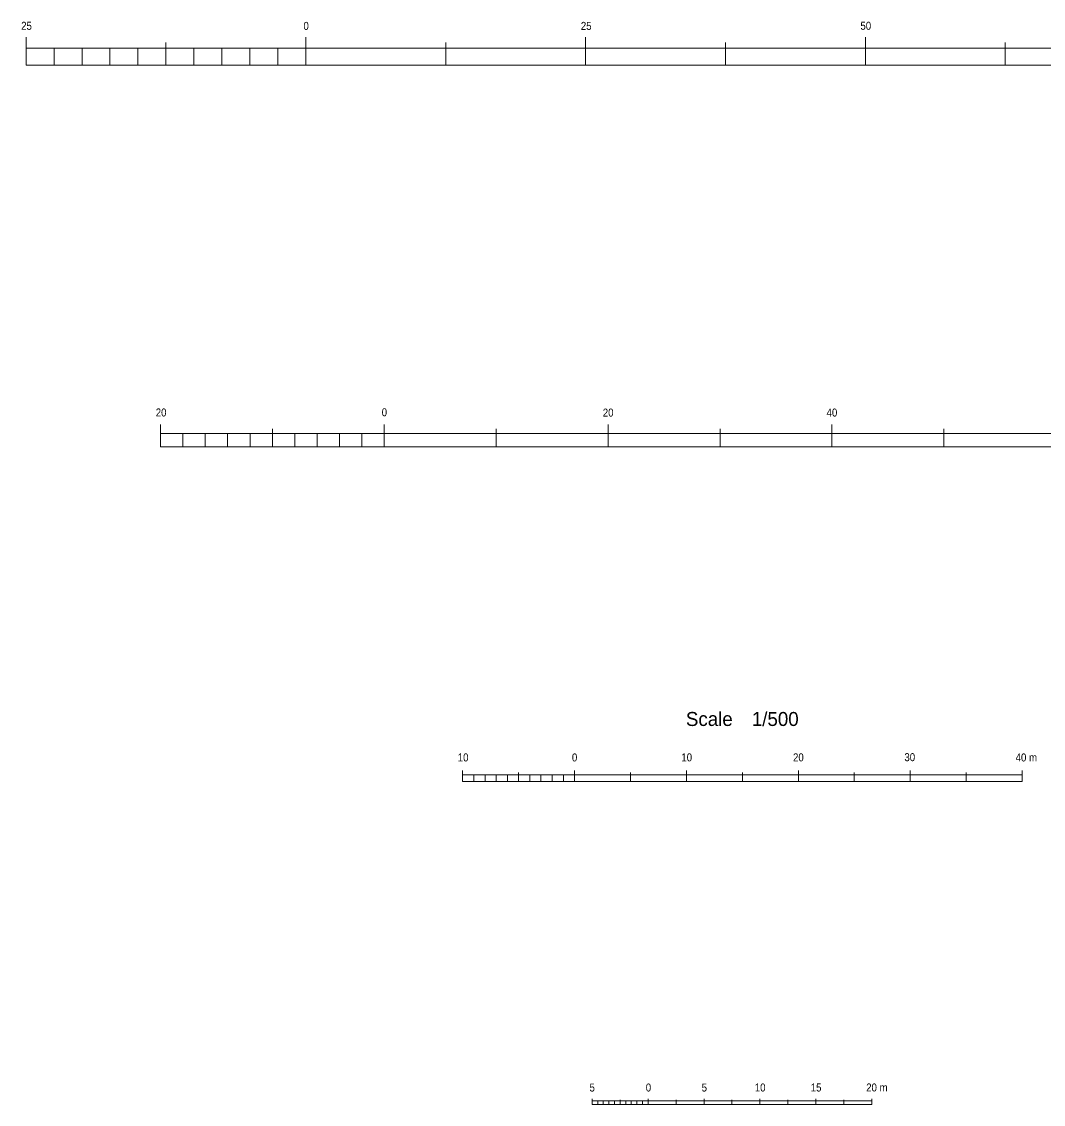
# Model space of a CAD drawing. Units: millimetres, scale not verified. Extents: x 68944 to 324809, y 28258 to 244044.
# Drawn here: x 127971 to 219273, y 28258 to 124992 of the extents above; entities that cross this region are included whole.
import ezdxf
from ezdxf.enums import TextEntityAlignment as Align

# ---------------------------------------------------------------- set-up
doc = ezdxf.new("R2010")
doc.units = ezdxf.units.MM
doc.header["$LTSCALE"] = 500
doc.layers.add('0平面図-0通り芯', color=4, linetype='Continuous', lineweight=13)
doc.styles.add('MS-ゴシック-5.0-1.0', font='')
doc.styles.get('MS-ゴシック-5.0-1.0').set_extended_font_data('MS-ゴシック-5.0-1.0')

msp = doc.modelspace()

# ---------------------------------------------------------------- linework, layer by layer
at = {"layer": '0平面図-0通り芯'}
for p, q in [((128365, 121110.4), (128365, 123610.4)), ((128365, 121110.4), (128365, 123610.4)), ((140865, 121110.4), (140865, 123128.2)), ((153365, 121110.4), (153365, 123610.4)), ((165865, 121110.4), (165865, 123128.2)), ((178365.1, 121110.4), (178365.1, 123610.4)), ((190865.1, 121110.4), (190865.1, 123128.2)), ((203365.1, 121110.4), (203365.1, 123610.4)), ((203365.1, 121110.4), (203365.1, 123610.4)), ((215865, 121110.4), (215865, 123128.2)), ((128365, 122610.4), (253365, 122610.4)), ((130865, 121110.4), (130865, 122610.4)), ((133365, 121110.4), (133365, 122610.4)), ((135865, 121110.4), (135865, 122610.4)), ((138365, 121110.4), (138365, 122610.4)), ((143365, 121110.4), (143365, 122610.4)), ((145865, 121110.4), (145865, 122610.4)), ((148365, 121110.4), (148365, 122610.4)), ((150865, 121110.4), (150865, 122610.4)), ((140379.5, 87008.1), (140379.5, 89008.1)), ((140379.5, 87008.1), (140379.5, 89008.1)), ((160379.5, 87008.1), (160379.5, 89008.1)), ((180379.6, 87008.1), (180379.6, 89008.1)), ((200379.6, 87008.1), (200379.6, 89008.1)), ((200379.6, 87008.1), (200379.6, 89008.1)), ((140379.5, 88208.1), (240379.5, 88208.1)), ((142379.5, 87008.1), (142379.5, 88208.1)), ((144379.5, 87008.1), (144379.5, 88208.1)), ((146379.5, 87008.1), (146379.5, 88208.1)), ((148379.5, 87008.1), (148379.5, 88208.1)), ((150379.5, 87008.1), (150379.5, 88622.3)), ((152379.5, 87008.1), (152379.5, 88208.1)), ((154379.5, 87008.1), (154379.5, 88208.1)), ((156379.5, 87008.1), (156379.5, 88208.1)), ((158379.6, 87008.1), (158379.6, 88208.1)), ((170379.5, 87008.1), (170379.5, 88622.3)), ((190379.6, 87008.1), (190379.6, 88622.3)), ((210379.6, 87008.1), (210379.6, 88622.3)), ((167379.5, 57096), (167379.5, 58096)), ((167379.5, 57096), (167379.5, 58096)), ((177379.5, 57096), (177379.5, 58096)), ((187379.6, 57096), (187379.6, 58096)), ((197379.6, 57096), (197379.6, 58096)), ((197379.6, 57096), (197379.6, 58096)), ((207379.6, 57096), (207379.6, 58096)), ((217379.5, 57096), (217379.5, 58096)), ((167379.5, 57696), (217379.5, 57696)), ((168379.5, 57096), (168379.5, 57696)), ((169379.5, 57096), (169379.5, 57696)), ((170379.5, 57096), (170379.5, 57696)), ((171379.6, 57096), (171379.6, 57696)), ((172379.5, 57096), (172379.5, 57903.1)), ((173379.5, 57096), (173379.5, 57696)), ((174379.5, 57096), (174379.5, 57696)), ((175379.5, 57096), (175379.5, 57696)), ((176379.6, 57096), (176379.6, 57696)), ((182379.5, 57096), (182379.5, 57903.1)), ((192379.6, 57096), (192379.6, 57903.1)), ((202379.6, 57096), (202379.6, 57903.1)), ((212379.6, 57096), (212379.6, 57903.1)), ((178948.1, 28257.5), (178948.1, 28757.5)), ((178948.1, 28257.5), (178948.1, 28757.5)), ((178948.1, 28557.5), (203948.1, 28557.5)), ((179448.1, 28257.5), (179448.1, 28557.5)), ((179948.1, 28257.5), (179948.1, 28557.5)), ((180448.1, 28257.5), (180448.1, 28557.5)), ((180948.2, 28257.5), (180948.2, 28557.5)), ((181448.1, 28257.5), (181448.1, 28661.1)), ((181948.1, 28257.5), (181948.1, 28557.5)), ((182448.2, 28257.5), (182448.2, 28557.5)), ((182948.1, 28257.5), (182948.1, 28557.5)), ((183448.2, 28257.5), (183448.2, 28557.5)), ((183948.1, 28257.5), (183948.1, 28757.5)), ((186448.1, 28257.5), (186448.1, 28661.1)), ((188948.2, 28257.5), (188948.2, 28757.5)), ((191448.2, 28257.5), (191448.2, 28661.1)), ((193948.2, 28257.5), (193948.2, 28757.5)), ((193948.2, 28257.5), (193948.2, 28757.5)), ((196448.2, 28257.5), (196448.2, 28661.1)), ((198948.2, 28257.5), (198948.2, 28757.5)), ((201448.1, 28257.5), (201448.1, 28661.1)), ((203948.1, 28257.5), (203948.1, 28757.5))]:
    msp.add_line(p, q, dxfattribs=at)
at = {"layer": '0平面図-0通り芯', "color": 5}
for p, q in [((128365, 121110.4), (253365, 121110.4)), ((140379.5, 87008.1), (240379.5, 87008.1)), ((167379.5, 57096), (217379.5, 57096)), ((178948.1, 28257.5), (203948.1, 28257.5))]:
    msp.add_line(p, q, dxfattribs=at)

# ---------------------------------------------------------------- texts
at = {"layer": '0平面図-0通り芯', "color": 7, "style": 'MS-ゴシック-5.0-1.0', "width": 0.9}
for s, p in [('25', (127928.2, 124049.6)), ('0', (153155.8, 124040.1)), ('25', (177943.3, 124041.3)), ('50', (202927.5, 124052.2)), ('20', (139953.7, 89503.3)), ('0', (160147.1, 89520.4)), ('20', (179904.6, 89492.9)), ('40', (199904.3, 89495.2)), ('10', (166943.5, 58683.7)), ('0', (177146.2, 58680.7)), ('10', (186925.2, 58686.8)), ('20', (196903, 58685.9)), ('30', (206858, 58704.7)), ('40 m', (216797.2, 58679.4)), ('5', (178718.5, 29188.5)), ('0', (183744.2, 29188.3)), ('5', (188739.3, 29187.7)), ('10', (193487.2, 29192.6)), ('15', (198487.6, 29191.1)), ('20 m', (203442, 29194.6))]:
    msp.add_text(s, height=714.8, dxfattribs=at).set_placement(p, align=Align.BOTTOM_LEFT)
at = {"layer": '0平面図-0通り芯', "color": 3, "style": 'MS-ゴシック-5.0-1.0'}
msp.add_text('Scale\u30001/500', height=1251, dxfattribs=at).set_placement((187331.3, 61687.1), align=Align.BOTTOM_LEFT)

doc.saveas('drawing.dxf')
